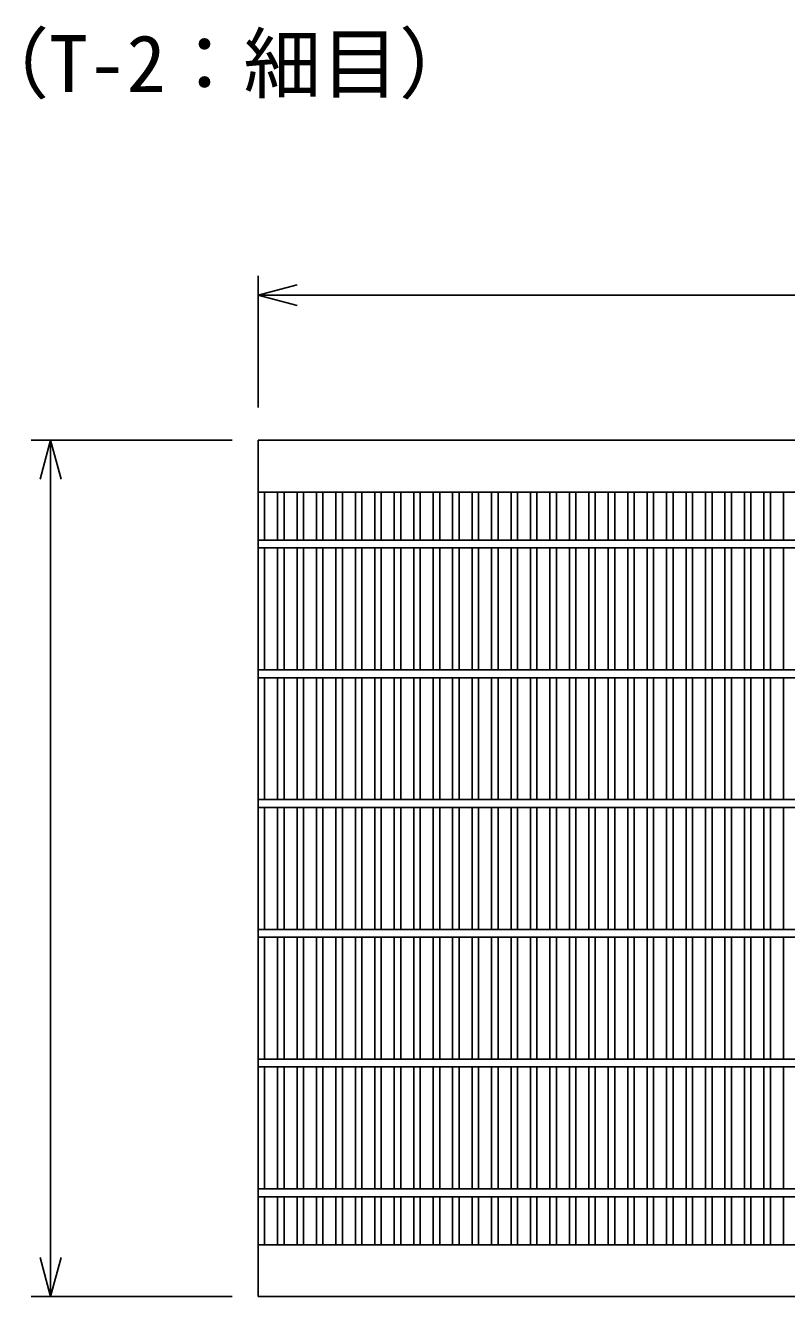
# Model space of a CAD drawing. Units: millimetres, scale not verified. Extents: x -25200 to 25200, y -8910 to 8910.
# Drawn here: x -2856 to -2269, y -5585 to -4605 of the extents above; entities that cross this region are included whole.
import ezdxf
from ezdxf.enums import TextEntityAlignment as Align

# ---------------------------------------------------------------- set-up
doc = ezdxf.new("R2010")
doc.units = ezdxf.units.MM
doc.header["$LTSCALE"] = 30
doc.layers.add('0-0_DIM', color=7, linetype='Continuous', lineweight=25)
doc.layers.add('0-2_HATCH', color=6, linetype='Continuous', lineweight=25)
doc.styles.add('ＭＳ ゴシック', font='')
doc.styles.get('ＭＳ ゴシック').set_extended_font_data('MS Gothic')

msp = doc.modelspace()

# ---------------------------------------------------------------- linework, layer by layer
at = {"layer": '0-0_DIM'}
for p, q in [((-2676.52, -4899.7), (-2676.52, -4798.11)), ((-1681.52, -4813.11), (-2676.52, -4813.11)), ((-2696.52, -4924.92), (-2851.52, -4924.92)), ((-2836.52, -4924.92), (-2836.52, -5584.92)), ((-2696.52, -5584.92), (-2851.52, -5584.92))]:
    msp.add_line(p, q, dxfattribs=at)
for points in [[(-2646.52, -4821.15), (-2676.52, -4813.11), (-2646.52, -4805.07)], [(-2844.56, -4954.92), (-2836.52, -4924.92), (-2828.48, -4954.92)], [(-2828.48, -5554.92), (-2836.52, -5584.92), (-2844.56, -5554.92)]]:
    msp.add_lwpolyline(points, dxfattribs=at)
at = {"layer": '0-2_HATCH'}
for p, q in [((-2676.52, -4924.92), (-2676.52, -5584.92)), ((-1681.52, -4924.92), (-2676.52, -4924.92)), ((-1681.52, -4964.92), (-2676.52, -4964.92)), ((-2671.52, -4964.92), (-2671.52, -5001.92)), ((-2661.52, -4964.92), (-2661.52, -5001.92)), ((-2656.52, -4964.92), (-2656.52, -5001.92)), ((-2646.52, -4964.92), (-2646.52, -5001.92)), ((-2641.52, -4964.92), (-2641.52, -5001.92)), ((-2631.52, -4964.92), (-2631.52, -5001.92)), ((-2626.52, -4964.92), (-2626.52, -5001.92)), ((-2616.52, -4964.92), (-2616.52, -5001.92)), ((-2611.52, -4964.92), (-2611.52, -5001.92)), ((-2601.52, -4964.92), (-2601.52, -5001.92)), ((-2596.52, -4964.92), (-2596.52, -5001.92)), ((-2586.52, -4964.92), (-2586.52, -5001.92)), ((-2581.52, -4964.92), (-2581.52, -5001.92)), ((-2571.52, -4964.92), (-2571.52, -5001.92)), ((-2566.52, -4964.92), (-2566.52, -5001.92)), ((-2556.52, -4964.92), (-2556.52, -5001.92)), ((-2551.52, -4964.92), (-2551.52, -5001.92)), ((-2541.52, -4964.92), (-2541.52, -5001.92)), ((-2536.52, -4964.92), (-2536.52, -5001.92)), ((-2526.52, -4964.92), (-2526.52, -5001.92)), ((-2521.52, -4964.92), (-2521.52, -5001.92)), ((-2511.52, -4964.92), (-2511.52, -5001.92)), ((-2506.52, -4964.92), (-2506.52, -5001.92)), ((-2496.52, -4964.92), (-2496.52, -5001.92)), ((-2491.52, -4964.92), (-2491.52, -5001.92)), ((-2481.52, -4964.92), (-2481.52, -5001.92)), ((-2476.52, -4964.92), (-2476.52, -5001.92)), ((-2466.52, -4964.92), (-2466.52, -5001.92)), ((-2461.52, -4964.92), (-2461.52, -5001.92)), ((-2451.52, -4964.92), (-2451.52, -5001.92)), ((-2446.52, -4964.92), (-2446.52, -5001.92)), ((-2436.52, -4964.92), (-2436.52, -5001.92)), ((-2431.52, -4964.92), (-2431.52, -5001.92)), ((-2421.52, -4964.92), (-2421.52, -5001.92)), ((-2416.52, -4964.92), (-2416.52, -5001.92)), ((-2406.52, -4964.92), (-2406.52, -5001.92)), ((-2401.52, -4964.92), (-2401.52, -5001.92)), ((-2391.52, -4964.92), (-2391.52, -5001.92)), ((-2386.52, -4964.92), (-2386.52, -5001.92)), ((-2376.52, -4964.92), (-2376.52, -5001.92)), ((-2371.52, -4964.92), (-2371.52, -5001.92)), ((-2361.52, -4964.92), (-2361.52, -5001.92)), ((-2356.52, -4964.92), (-2356.52, -5001.92)), ((-2346.52, -4964.92), (-2346.52, -5001.92)), ((-2341.52, -4964.92), (-2341.52, -5001.92)), ((-2331.52, -4964.92), (-2331.52, -5001.92)), ((-2326.52, -4964.92), (-2326.52, -5001.92)), ((-2316.52, -4964.92), (-2316.52, -5001.92)), ((-2311.52, -4964.92), (-2311.52, -5001.92)), ((-2301.52, -4964.92), (-2301.52, -5001.92)), ((-2296.52, -4964.92), (-2296.52, -5001.92)), ((-2286.52, -4964.92), (-2286.52, -5001.92)), ((-2281.52, -4964.92), (-2281.52, -5001.92)), ((-2271.52, -4964.92), (-2271.52, -5001.92)), ((-1681.52, -5001.92), (-2676.52, -5001.92)), ((-2676.52, -5007.92), (-1681.52, -5007.92)), ((-2671.52, -5101.92), (-2671.52, -5007.92)), ((-2661.52, -5101.92), (-2661.52, -5007.92)), ((-2656.52, -5101.92), (-2656.52, -5007.92)), ((-2646.52, -5101.92), (-2646.52, -5007.92)), ((-2641.52, -5101.92), (-2641.52, -5007.92)), ((-2631.52, -5101.92), (-2631.52, -5007.92)), ((-2626.52, -5101.92), (-2626.52, -5007.92)), ((-2616.52, -5101.92), (-2616.52, -5007.92)), ((-2611.52, -5101.92), (-2611.52, -5007.92)), ((-2601.52, -5101.92), (-2601.52, -5007.92)), ((-2596.52, -5101.92), (-2596.52, -5007.92)), ((-2586.52, -5101.92), (-2586.52, -5007.92)), ((-2581.52, -5101.92), (-2581.52, -5007.92)), ((-2571.52, -5101.92), (-2571.52, -5007.92)), ((-2566.52, -5101.92), (-2566.52, -5007.92)), ((-2556.52, -5101.92), (-2556.52, -5007.92)), ((-2551.52, -5101.92), (-2551.52, -5007.92)), ((-2541.52, -5101.92), (-2541.52, -5007.92)), ((-2536.52, -5101.92), (-2536.52, -5007.92)), ((-2526.52, -5101.92), (-2526.52, -5007.92)), ((-2521.52, -5101.92), (-2521.52, -5007.92)), ((-2511.52, -5101.92), (-2511.52, -5007.92)), ((-2506.52, -5101.92), (-2506.52, -5007.92)), ((-2496.52, -5101.92), (-2496.52, -5007.92)), ((-2491.52, -5101.92), (-2491.52, -5007.92)), ((-2481.52, -5101.92), (-2481.52, -5007.92)), ((-2476.52, -5101.92), (-2476.52, -5007.92)), ((-2466.52, -5101.92), (-2466.52, -5007.92)), ((-2461.52, -5101.92), (-2461.52, -5007.92)), ((-2451.52, -5101.92), (-2451.52, -5007.92)), ((-2446.52, -5101.92), (-2446.52, -5007.92)), ((-2436.52, -5101.92), (-2436.52, -5007.92)), ((-2431.52, -5101.92), (-2431.52, -5007.92)), ((-2421.52, -5101.92), (-2421.52, -5007.92)), ((-2416.52, -5101.92), (-2416.52, -5007.92)), ((-2406.52, -5101.92), (-2406.52, -5007.92)), ((-2401.52, -5101.92), (-2401.52, -5007.92)), ((-2391.52, -5101.92), (-2391.52, -5007.92)), ((-2386.52, -5101.92), (-2386.52, -5007.92)), ((-2376.52, -5101.92), (-2376.52, -5007.92)), ((-2371.52, -5101.92), (-2371.52, -5007.92)), ((-2361.52, -5101.92), (-2361.52, -5007.92)), ((-2356.52, -5101.92), (-2356.52, -5007.92)), ((-2346.52, -5101.92), (-2346.52, -5007.92)), ((-2341.52, -5101.92), (-2341.52, -5007.92)), ((-2331.52, -5101.92), (-2331.52, -5007.92)), ((-2326.52, -5101.92), (-2326.52, -5007.92)), ((-2316.52, -5101.92), (-2316.52, -5007.92)), ((-2311.52, -5101.92), (-2311.52, -5007.92)), ((-2301.52, -5101.92), (-2301.52, -5007.92)), ((-2296.52, -5101.92), (-2296.52, -5007.92)), ((-2286.52, -5101.92), (-2286.52, -5007.92)), ((-2281.52, -5101.92), (-2281.52, -5007.92)), ((-2271.52, -5101.92), (-2271.52, -5007.92)), ((-1681.52, -5101.92), (-2676.52, -5101.92)), ((-2676.52, -5107.92), (-1681.52, -5107.92)), ((-2671.52, -5201.92), (-2671.52, -5107.92)), ((-2661.52, -5201.92), (-2661.52, -5107.92)), ((-2656.52, -5201.92), (-2656.52, -5107.92)), ((-2646.52, -5201.92), (-2646.52, -5107.92)), ((-2641.52, -5201.92), (-2641.52, -5107.92)), ((-2631.52, -5201.92), (-2631.52, -5107.92)), ((-2626.52, -5201.92), (-2626.52, -5107.92)), ((-2616.52, -5201.92), (-2616.52, -5107.92)), ((-2611.52, -5201.92), (-2611.52, -5107.92)), ((-2601.52, -5201.92), (-2601.52, -5107.92)), ((-2596.52, -5201.92), (-2596.52, -5107.92)), ((-2586.52, -5201.92), (-2586.52, -5107.92)), ((-2581.52, -5201.92), (-2581.52, -5107.92)), ((-2571.52, -5201.92), (-2571.52, -5107.92)), ((-2566.52, -5201.92), (-2566.52, -5107.92)), ((-2556.52, -5201.92), (-2556.52, -5107.92)), ((-2551.52, -5201.92), (-2551.52, -5107.92)), ((-2541.52, -5201.92), (-2541.52, -5107.92)), ((-2536.52, -5201.92), (-2536.52, -5107.92)), ((-2526.52, -5201.92), (-2526.52, -5107.92)), ((-2521.52, -5201.92), (-2521.52, -5107.92)), ((-2511.52, -5201.92), (-2511.52, -5107.92)), ((-2506.52, -5201.92), (-2506.52, -5107.92)), ((-2496.52, -5201.92), (-2496.52, -5107.92)), ((-2491.52, -5201.92), (-2491.52, -5107.92)), ((-2481.52, -5201.92), (-2481.52, -5107.92)), ((-2476.52, -5201.92), (-2476.52, -5107.92)), ((-2466.52, -5201.92), (-2466.52, -5107.92)), ((-2461.52, -5201.92), (-2461.52, -5107.92)), ((-2451.52, -5201.92), (-2451.52, -5107.92)), ((-2446.52, -5201.92), (-2446.52, -5107.92)), ((-2436.52, -5201.92), (-2436.52, -5107.92)), ((-2431.52, -5201.92), (-2431.52, -5107.92)), ((-2421.52, -5201.92), (-2421.52, -5107.92)), ((-2416.52, -5201.92), (-2416.52, -5107.92)), ((-2406.52, -5201.92), (-2406.52, -5107.92)), ((-2401.52, -5201.92), (-2401.52, -5107.92)), ((-2391.52, -5201.92), (-2391.52, -5107.92)), ((-2386.52, -5201.92), (-2386.52, -5107.92)), ((-2376.52, -5201.92), (-2376.52, -5107.92)), ((-2371.52, -5201.92), (-2371.52, -5107.92)), ((-2361.52, -5201.92), (-2361.52, -5107.92)), ((-2356.52, -5201.92), (-2356.52, -5107.92)), ((-2346.52, -5201.92), (-2346.52, -5107.92)), ((-2341.52, -5201.92), (-2341.52, -5107.92)), ((-2331.52, -5201.92), (-2331.52, -5107.92)), ((-2326.52, -5201.92), (-2326.52, -5107.92)), ((-2316.52, -5201.92), (-2316.52, -5107.92)), ((-2311.52, -5201.92), (-2311.52, -5107.92)), ((-2301.52, -5201.92), (-2301.52, -5107.92)), ((-2296.52, -5201.92), (-2296.52, -5107.92)), ((-2286.52, -5201.92), (-2286.52, -5107.92)), ((-2281.52, -5201.92), (-2281.52, -5107.92)), ((-2271.52, -5201.92), (-2271.52, -5107.92)), ((-1681.52, -5201.92), (-2676.52, -5201.92)), ((-2676.52, -5207.92), (-1681.52, -5207.92)), ((-2671.52, -5301.92), (-2671.52, -5207.92)), ((-2661.52, -5301.92), (-2661.52, -5207.92)), ((-2656.52, -5301.92), (-2656.52, -5207.92)), ((-2646.52, -5301.92), (-2646.52, -5207.92)), ((-2641.52, -5301.92), (-2641.52, -5207.92)), ((-2631.52, -5301.92), (-2631.52, -5207.92)), ((-2626.52, -5301.92), (-2626.52, -5207.92)), ((-2616.52, -5301.92), (-2616.52, -5207.92)), ((-2611.52, -5301.92), (-2611.52, -5207.92)), ((-2601.52, -5301.92), (-2601.52, -5207.92)), ((-2596.52, -5301.92), (-2596.52, -5207.92)), ((-2586.52, -5301.92), (-2586.52, -5207.92)), ((-2581.52, -5301.92), (-2581.52, -5207.92)), ((-2571.52, -5301.92), (-2571.52, -5207.92)), ((-2566.52, -5301.92), (-2566.52, -5207.92)), ((-2556.52, -5301.92), (-2556.52, -5207.92)), ((-2551.52, -5301.92), (-2551.52, -5207.92)), ((-2541.52, -5301.92), (-2541.52, -5207.92)), ((-2536.52, -5301.92), (-2536.52, -5207.92)), ((-2526.52, -5301.92), (-2526.52, -5207.92)), ((-2521.52, -5301.92), (-2521.52, -5207.92)), ((-2511.52, -5301.92), (-2511.52, -5207.92)), ((-2506.52, -5301.92), (-2506.52, -5207.92)), ((-2496.52, -5301.92), (-2496.52, -5207.92)), ((-2491.52, -5301.92), (-2491.52, -5207.92)), ((-2481.52, -5301.92), (-2481.52, -5207.92)), ((-2476.52, -5301.92), (-2476.52, -5207.92)), ((-2466.52, -5301.92), (-2466.52, -5207.92)), ((-2461.52, -5301.92), (-2461.52, -5207.92)), ((-2451.52, -5301.92), (-2451.52, -5207.92)), ((-2446.52, -5301.92), (-2446.52, -5207.92)), ((-2436.52, -5301.92), (-2436.52, -5207.92)), ((-2431.52, -5301.92), (-2431.52, -5207.92)), ((-2421.52, -5301.92), (-2421.52, -5207.92)), ((-2416.52, -5301.92), (-2416.52, -5207.92)), ((-2406.52, -5301.92), (-2406.52, -5207.92)), ((-2401.52, -5301.92), (-2401.52, -5207.92)), ((-2391.52, -5301.92), (-2391.52, -5207.92)), ((-2386.52, -5301.92), (-2386.52, -5207.92)), ((-2376.52, -5301.92), (-2376.52, -5207.92)), ((-2371.52, -5301.92), (-2371.52, -5207.92)), ((-2361.52, -5301.92), (-2361.52, -5207.92)), ((-2356.52, -5301.92), (-2356.52, -5207.92)), ((-2346.52, -5301.92), (-2346.52, -5207.92)), ((-2341.52, -5301.92), (-2341.52, -5207.92)), ((-2331.52, -5301.92), (-2331.52, -5207.92)), ((-2326.52, -5301.92), (-2326.52, -5207.92)), ((-2316.52, -5301.92), (-2316.52, -5207.92)), ((-2311.52, -5301.92), (-2311.52, -5207.92)), ((-2301.52, -5301.92), (-2301.52, -5207.92)), ((-2296.52, -5301.92), (-2296.52, -5207.92)), ((-2286.52, -5301.92), (-2286.52, -5207.92)), ((-2281.52, -5301.92), (-2281.52, -5207.92)), ((-2271.52, -5301.92), (-2271.52, -5207.92)), ((-1681.52, -5301.92), (-2676.52, -5301.92)), ((-2676.52, -5307.92), (-1681.52, -5307.92)), ((-2671.52, -5401.92), (-2671.52, -5307.92)), ((-2661.52, -5401.92), (-2661.52, -5307.92)), ((-2656.52, -5401.92), (-2656.52, -5307.92)), ((-2646.52, -5401.92), (-2646.52, -5307.92)), ((-2641.52, -5401.92), (-2641.52, -5307.92)), ((-2631.52, -5401.92), (-2631.52, -5307.92)), ((-2626.52, -5401.92), (-2626.52, -5307.92)), ((-2616.52, -5401.92), (-2616.52, -5307.92)), ((-2611.52, -5401.92), (-2611.52, -5307.92)), ((-2601.52, -5401.92), (-2601.52, -5307.92)), ((-2596.52, -5401.92), (-2596.52, -5307.92)), ((-2586.52, -5401.92), (-2586.52, -5307.92)), ((-2581.52, -5401.92), (-2581.52, -5307.92)), ((-2571.52, -5401.92), (-2571.52, -5307.92)), ((-2566.52, -5401.92), (-2566.52, -5307.92)), ((-2556.52, -5401.92), (-2556.52, -5307.92)), ((-2551.52, -5401.92), (-2551.52, -5307.92)), ((-2541.52, -5401.92), (-2541.52, -5307.92)), ((-2536.52, -5401.92), (-2536.52, -5307.92)), ((-2526.52, -5401.92), (-2526.52, -5307.92)), ((-2521.52, -5401.92), (-2521.52, -5307.92)), ((-2511.52, -5401.92), (-2511.52, -5307.92)), ((-2506.52, -5401.92), (-2506.52, -5307.92)), ((-2496.52, -5401.92), (-2496.52, -5307.92)), ((-2491.52, -5401.92), (-2491.52, -5307.92)), ((-2481.52, -5401.92), (-2481.52, -5307.92)), ((-2476.52, -5401.92), (-2476.52, -5307.92)), ((-2466.52, -5401.92), (-2466.52, -5307.92)), ((-2461.52, -5401.92), (-2461.52, -5307.92)), ((-2451.52, -5401.92), (-2451.52, -5307.92)), ((-2446.52, -5401.92), (-2446.52, -5307.92)), ((-2436.52, -5401.92), (-2436.52, -5307.92)), ((-2431.52, -5401.92), (-2431.52, -5307.92)), ((-2421.52, -5401.92), (-2421.52, -5307.92)), ((-2416.52, -5401.92), (-2416.52, -5307.92)), ((-2406.52, -5401.92), (-2406.52, -5307.92)), ((-2401.52, -5401.92), (-2401.52, -5307.92)), ((-2391.52, -5401.92), (-2391.52, -5307.92)), ((-2386.52, -5401.92), (-2386.52, -5307.92)), ((-2376.52, -5401.92), (-2376.52, -5307.92)), ((-2371.52, -5401.92), (-2371.52, -5307.92)), ((-2361.52, -5401.92), (-2361.52, -5307.92)), ((-2356.52, -5401.92), (-2356.52, -5307.92)), ((-2346.52, -5401.92), (-2346.52, -5307.92)), ((-2341.52, -5401.92), (-2341.52, -5307.92)), ((-2331.52, -5401.92), (-2331.52, -5307.92)), ((-2326.52, -5401.92), (-2326.52, -5307.92)), ((-2316.52, -5401.92), (-2316.52, -5307.92)), ((-2311.52, -5401.92), (-2311.52, -5307.92)), ((-2301.52, -5401.92), (-2301.52, -5307.92)), ((-2296.52, -5401.92), (-2296.52, -5307.92)), ((-2286.52, -5401.92), (-2286.52, -5307.92)), ((-2281.52, -5401.92), (-2281.52, -5307.92)), ((-2271.52, -5401.92), (-2271.52, -5307.92)), ((-1681.52, -5401.92), (-2676.52, -5401.92)), ((-2676.52, -5407.92), (-1681.52, -5407.92)), ((-2671.52, -5501.92), (-2671.52, -5407.92)), ((-2661.52, -5501.92), (-2661.52, -5407.92)), ((-2656.52, -5501.92), (-2656.52, -5407.92)), ((-2646.52, -5501.92), (-2646.52, -5407.92)), ((-2641.52, -5501.92), (-2641.52, -5407.92)), ((-2631.52, -5501.92), (-2631.52, -5407.92)), ((-2626.52, -5501.92), (-2626.52, -5407.92)), ((-2616.52, -5501.92), (-2616.52, -5407.92)), ((-2611.52, -5501.92), (-2611.52, -5407.92)), ((-2601.52, -5501.92), (-2601.52, -5407.92)), ((-2596.52, -5501.92), (-2596.52, -5407.92)), ((-2586.52, -5501.92), (-2586.52, -5407.92)), ((-2581.52, -5501.92), (-2581.52, -5407.92)), ((-2571.52, -5501.92), (-2571.52, -5407.92)), ((-2566.52, -5501.92), (-2566.52, -5407.92)), ((-2556.52, -5501.92), (-2556.52, -5407.92)), ((-2551.52, -5501.92), (-2551.52, -5407.92)), ((-2541.52, -5501.92), (-2541.52, -5407.92)), ((-2536.52, -5501.92), (-2536.52, -5407.92)), ((-2526.52, -5501.92), (-2526.52, -5407.92)), ((-2521.52, -5501.92), (-2521.52, -5407.92)), ((-2511.52, -5501.92), (-2511.52, -5407.92)), ((-2506.52, -5501.92), (-2506.52, -5407.92)), ((-2496.52, -5501.92), (-2496.52, -5407.92)), ((-2491.52, -5501.92), (-2491.52, -5407.92)), ((-2481.52, -5501.92), (-2481.52, -5407.92)), ((-2476.52, -5501.92), (-2476.52, -5407.92)), ((-2466.52, -5501.92), (-2466.52, -5407.92)), ((-2461.52, -5501.92), (-2461.52, -5407.92)), ((-2451.52, -5501.92), (-2451.52, -5407.92)), ((-2446.52, -5501.92), (-2446.52, -5407.92)), ((-2436.52, -5501.92), (-2436.52, -5407.92)), ((-2431.52, -5501.92), (-2431.52, -5407.92)), ((-2421.52, -5501.92), (-2421.52, -5407.92)), ((-2416.52, -5501.92), (-2416.52, -5407.92)), ((-2406.52, -5501.92), (-2406.52, -5407.92)), ((-2401.52, -5501.92), (-2401.52, -5407.92)), ((-2391.52, -5501.92), (-2391.52, -5407.92)), ((-2386.52, -5501.92), (-2386.52, -5407.92)), ((-2376.52, -5501.92), (-2376.52, -5407.92)), ((-2371.52, -5501.92), (-2371.52, -5407.92)), ((-2361.52, -5501.92), (-2361.52, -5407.92)), ((-2356.52, -5501.92), (-2356.52, -5407.92)), ((-2346.52, -5501.92), (-2346.52, -5407.92)), ((-2341.52, -5501.92), (-2341.52, -5407.92)), ((-2331.52, -5501.92), (-2331.52, -5407.92)), ((-2326.52, -5501.92), (-2326.52, -5407.92)), ((-2316.52, -5501.92), (-2316.52, -5407.92)), ((-2311.52, -5501.92), (-2311.52, -5407.92)), ((-2301.52, -5501.92), (-2301.52, -5407.92)), ((-2296.52, -5501.92), (-2296.52, -5407.92)), ((-2286.52, -5501.92), (-2286.52, -5407.92)), ((-2281.52, -5501.92), (-2281.52, -5407.92)), ((-2271.52, -5501.92), (-2271.52, -5407.92)), ((-1681.52, -5501.92), (-2676.52, -5501.92)), ((-2676.52, -5507.92), (-1681.52, -5507.92)), ((-2671.52, -5544.92), (-2671.52, -5507.92)), ((-2661.52, -5544.92), (-2661.52, -5507.92)), ((-2656.52, -5544.92), (-2656.52, -5507.92)), ((-2646.52, -5544.92), (-2646.52, -5507.92)), ((-2641.52, -5544.92), (-2641.52, -5507.92)), ((-2631.52, -5544.92), (-2631.52, -5507.92)), ((-2626.52, -5544.92), (-2626.52, -5507.92)), ((-2616.52, -5544.92), (-2616.52, -5507.92)), ((-2611.52, -5544.92), (-2611.52, -5507.92)), ((-2601.52, -5544.92), (-2601.52, -5507.92)), ((-2596.52, -5544.92), (-2596.52, -5507.92)), ((-2586.52, -5544.92), (-2586.52, -5507.92)), ((-2581.52, -5544.92), (-2581.52, -5507.92)), ((-2571.52, -5544.92), (-2571.52, -5507.92)), ((-2566.52, -5544.92), (-2566.52, -5507.92)), ((-2556.52, -5544.92), (-2556.52, -5507.92)), ((-2551.52, -5544.92), (-2551.52, -5507.92)), ((-2541.52, -5544.92), (-2541.52, -5507.92)), ((-2536.52, -5544.92), (-2536.52, -5507.92)), ((-2526.52, -5544.92), (-2526.52, -5507.92)), ((-2521.52, -5544.92), (-2521.52, -5507.92)), ((-2511.52, -5544.92), (-2511.52, -5507.92)), ((-2506.52, -5544.92), (-2506.52, -5507.92)), ((-2496.52, -5544.92), (-2496.52, -5507.92)), ((-2491.52, -5544.92), (-2491.52, -5507.92)), ((-2481.52, -5544.92), (-2481.52, -5507.92)), ((-2476.52, -5544.92), (-2476.52, -5507.92)), ((-2466.52, -5544.92), (-2466.52, -5507.92)), ((-2461.52, -5544.92), (-2461.52, -5507.92)), ((-2451.52, -5544.92), (-2451.52, -5507.92)), ((-2446.52, -5544.92), (-2446.52, -5507.92)), ((-2436.52, -5544.92), (-2436.52, -5507.92)), ((-2431.52, -5544.92), (-2431.52, -5507.92)), ((-2421.52, -5544.92), (-2421.52, -5507.92)), ((-2416.52, -5544.92), (-2416.52, -5507.92)), ((-2406.52, -5544.92), (-2406.52, -5507.92)), ((-2401.52, -5544.92), (-2401.52, -5507.92)), ((-2391.52, -5544.92), (-2391.52, -5507.92)), ((-2386.52, -5544.92), (-2386.52, -5507.92)), ((-2376.52, -5544.92), (-2376.52, -5507.92)), ((-2371.52, -5544.92), (-2371.52, -5507.92)), ((-2361.52, -5544.92), (-2361.52, -5507.92)), ((-2356.52, -5544.92), (-2356.52, -5507.92)), ((-2346.52, -5544.92), (-2346.52, -5507.92)), ((-2341.52, -5544.92), (-2341.52, -5507.92)), ((-2331.52, -5544.92), (-2331.52, -5507.92)), ((-2326.52, -5544.92), (-2326.52, -5507.92)), ((-2316.52, -5544.92), (-2316.52, -5507.92)), ((-2311.52, -5544.92), (-2311.52, -5507.92)), ((-2301.52, -5544.92), (-2301.52, -5507.92)), ((-2296.52, -5544.92), (-2296.52, -5507.92)), ((-2286.52, -5544.92), (-2286.52, -5507.92)), ((-2281.52, -5544.92), (-2281.52, -5507.92)), ((-2271.52, -5544.92), (-2271.52, -5507.92)), ((-1681.52, -5544.92), (-2676.52, -5544.92)), ((-1681.52, -5584.92), (-2676.52, -5584.92))]:
    msp.add_line(p, q, dxfattribs=at)

# ---------------------------------------------------------------- texts
at = {"layer": '0-0_DIM', "style": 'ＭＳ ゴシック'}
msp.add_text('（T-2：細目）', height=43.99, dxfattribs=at).set_placement((-2897.66, -4669.74), align=Align.BOTTOM_LEFT)

doc.saveas('drawing.dxf')
